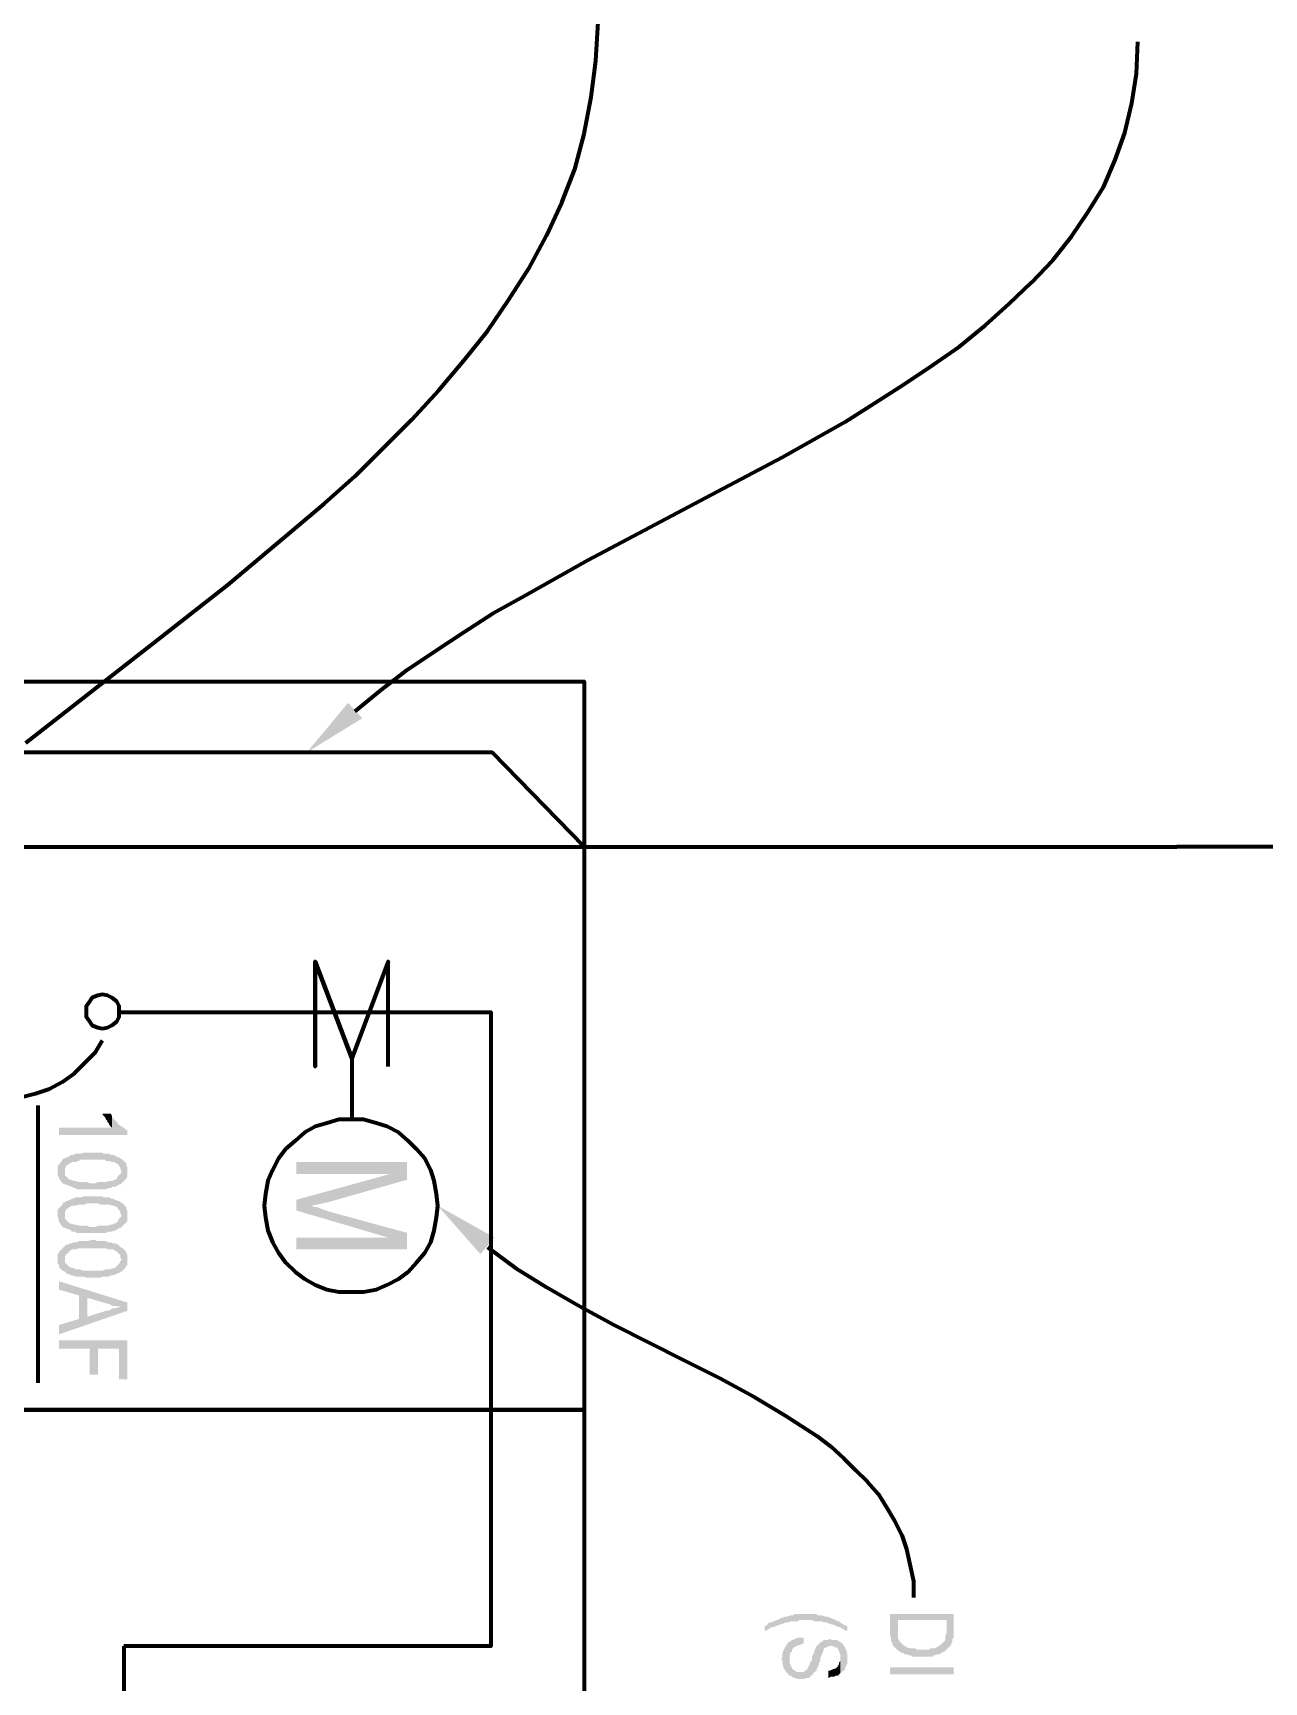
# Model space of a CAD drawing. Header units: inches. Extents: x -186 to 186, y -282 to 282.
# Drawn here: x -42.5 to -3.9, y -80.8 to -29 of the extents above; entities that cross this region are included whole.
import ezdxf

# ---------------------------------------------------------------- set-up
doc = ezdxf.new("R2010")
doc.units = ezdxf.units.IN
doc.header["$MEASUREMENT"] = 0
doc.layers.add('H', color=7, linetype='CONTINUOUS', lineweight=100)
doc.layers.add('P', color=250, linetype='CONTINUOUS', lineweight=100)

msp = doc.modelspace()

# ---------------------------------------------------------------- hatches: boundary and pattern name
at = {"layer": 'H', "linetype": 'Continuous'}
for points in [[(-32.148, -50.519), (-33.889, -51.593), (-32.593, -50.037)], [(-39.519, -63.593), (-39.519, -63.444), (-39.556, -63.444), (-39.593, -63.407), (-39.63, -63.37), (-39.704, -63.333), (-39.741, -63.296), (-39.815, -63.259), (-39.815, -63.222), (-39.852, -63.185), (-39.889, -63.148), (-39.963, -63.074), (-40, -63.037), (-40, -63.37), (-41.667, -63.37), (-41.667, -63.593)], [(-40, -63.037), (-40, -63), (-40.037, -62.926), (-40.296, -62.926), (-40.296, -62.963), (-40.259, -63), (-40.222, -63.037), (-40.185, -63.111), (-40.148, -63.148), (-40.148, -63.185), (-40.111, -63.222), (-40.074, -63.296), (-40.037, -63.333), (-40, -63.37)], [(-39.519, -64.741), (-39.519, -64.667), (-39.519, -64.593), (-39.556, -64.556), (-39.556, -64.481), (-39.593, -64.444), (-39.667, -64.37), (-39.741, -64.333), (-39.778, -64.296), (-39.815, -64.296), (-39.889, -64.259), (-39.926, -64.222), (-39.963, -64.222), (-40.037, -64.222), (-40.074, -64.185), (-40.148, -64.185), (-40.185, -64.185), (-40.259, -64.185), (-40.333, -64.148), (-40.481, -64.148), (-40.519, -64.148), (-40.667, -64.148), (-40.741, -64.148), (-40.889, -64.148), (-40.963, -64.185), (-41.037, -64.185), (-41.111, -64.185), (-41.148, -64.185), (-41.222, -64.222), (-41.259, -64.222), (-41.296, -64.222), (-41.333, -64.259), (-41.407, -64.296), (-41.444, -64.296), (-41.481, -64.333), (-41.519, -64.333), (-41.481, -64.741), (-41.481, -64.704), (-41.481, -64.63), (-41.444, -64.593), (-41.444, -64.556), (-41.37, -64.519), (-41.333, -64.481), (-41.296, -64.481), (-41.259, -64.444), (-41.185, -64.444), (-41.148, -64.444), (-41.037, -64.407), (-41, -64.37), (-40.852, -64.37), (-40.778, -64.37), (-40.444, -64.37), (-40.37, -64.37), (-40.222, -64.37), (-40.185, -64.407), (-40.111, -64.407), (-40.074, -64.407), (-40, -64.444), (-39.926, -64.444), (-39.889, -64.481), (-39.852, -64.481), (-39.815, -64.519), (-39.778, -64.556), (-39.741, -64.63), (-39.741, -64.667), (-39.704, -64.704), (-39.704, -65.111), (-39.667, -65.074), (-39.593, -65), (-39.556, -64.963), (-39.519, -64.889), (-39.519, -64.852), (-39.519, -64.778)], [(-39.704, -65.111), (-39.704, -64.704), (-39.704, -64.778), (-39.741, -64.815), (-39.778, -64.852), (-39.815, -64.889), (-39.852, -64.963), (-39.889, -65), (-39.926, -65), (-40, -65.037), (-40.074, -65.037), (-40.111, -65.037), (-40.185, -65.074), (-40.222, -65.074), (-40.296, -65.074), (-40.444, -65.074), (-40.519, -65.111), (-40.704, -65.111), (-40.778, -65.074), (-40.926, -65.074), (-41, -65.074), (-41.037, -65.074), (-41.148, -65.037), (-41.185, -65.037), (-41.296, -65), (-41.333, -65), (-41.37, -64.963), (-41.407, -64.926), (-41.444, -64.889), (-41.481, -64.852), (-41.481, -64.778), (-41.481, -64.741), (-41.519, -64.333), (-41.556, -64.37), (-41.63, -64.481), (-41.667, -64.519), (-41.704, -64.556), (-41.704, -64.667), (-41.704, -64.778), (-41.704, -64.815), (-41.704, -64.852), (-41.667, -64.926), (-41.667, -64.963), (-41.63, -65), (-41.556, -65.111), (-41.481, -65.148), (-41.444, -65.148), (-41.37, -65.185), (-41.333, -65.185), (-41.296, -65.222), (-41.259, -65.222), (-41.185, -65.259), (-41.148, -65.259), (-41.111, -65.296), (-41.037, -65.296), (-40.963, -65.296), (-40.889, -65.296), (-40.815, -65.296), (-40.37, -65.296), (-40.296, -65.296), (-40.222, -65.296), (-40.185, -65.296), (-40.111, -65.259), (-40.037, -65.259), (-40, -65.222), (-39.963, -65.222), (-39.889, -65.222), (-39.852, -65.185), (-39.815, -65.185), (-39.778, -65.148), (-39.741, -65.148)], [(-30.741, -65), (-30.741, -64.444), (-34.222, -64.444), (-34.222, -64.815), (-31.259, -64.815)], [(-30.741, -65), (-31.259, -64.815), (-34.222, -65.63), (-33.741, -65.815), (-33.222, -65.704)], [(-39.704, -66.481), (-39.704, -66.111), (-39.704, -66.148), (-39.741, -66.185), (-39.778, -66.222), (-39.815, -66.296), (-39.852, -66.333), (-39.889, -66.37), (-39.926, -66.37), (-40, -66.407), (-40.074, -66.407), (-40.111, -66.444), (-40.185, -66.444), (-40.222, -66.444), (-40.296, -66.444), (-40.444, -66.444), (-40.519, -66.481), (-40.704, -66.481), (-40.778, -66.444), (-40.926, -66.444), (-41, -66.444), (-41.037, -66.444), (-41.148, -66.407), (-41.185, -66.407), (-41.333, -66.37), (-41.37, -66.333), (-41.407, -66.296), (-41.444, -66.259), (-41.481, -66.222), (-41.481, -66.148), (-41.481, -66.111), (-41.519, -65.704), (-41.556, -65.778), (-41.63, -65.852), (-41.667, -65.889), (-41.704, -65.926), (-41.704, -66), (-41.704, -66.037), (-41.704, -66.148), (-41.667, -66.296), (-41.667, -66.333), (-41.63, -66.37), (-41.556, -66.481), (-41.481, -66.519), (-41.444, -66.519), (-41.37, -66.556), (-41.333, -66.556), (-41.296, -66.593), (-41.259, -66.63), (-41.185, -66.63), (-41.148, -66.63), (-41.111, -66.667), (-41.037, -66.667), (-40.963, -66.667), (-40.889, -66.667), (-40.815, -66.667), (-40.37, -66.667), (-40.296, -66.667), (-40.222, -66.667), (-40.185, -66.667), (-40.111, -66.63), (-40.037, -66.63), (-40, -66.63), (-39.963, -66.593), (-39.889, -66.593), (-39.852, -66.556), (-39.815, -66.556), (-39.778, -66.519), (-39.741, -66.519)], [(-39.519, -66.111), (-39.519, -66.037), (-39.519, -65.963), (-39.556, -65.926), (-39.556, -65.852), (-39.593, -65.815), (-39.667, -65.741), (-39.741, -65.704), (-39.778, -65.667), (-39.815, -65.667), (-39.889, -65.63), (-39.926, -65.63), (-39.963, -65.593), (-40.037, -65.593), (-40.074, -65.556), (-40.148, -65.556), (-40.185, -65.556), (-40.259, -65.556), (-40.333, -65.519), (-40.481, -65.519), (-40.519, -65.519), (-40.667, -65.519), (-40.741, -65.519), (-40.889, -65.519), (-40.963, -65.556), (-41.037, -65.556), (-41.111, -65.556), (-41.148, -65.556), (-41.222, -65.593), (-41.259, -65.593), (-41.296, -65.63), (-41.333, -65.63), (-41.407, -65.667), (-41.444, -65.667), (-41.481, -65.704), (-41.519, -65.704), (-41.481, -66.111), (-41.481, -66.074), (-41.481, -66), (-41.444, -65.963), (-41.444, -65.926), (-41.37, -65.889), (-41.333, -65.852), (-41.296, -65.852), (-41.259, -65.815), (-41.185, -65.815), (-41.148, -65.815), (-41.037, -65.778), (-41, -65.778), (-40.852, -65.778), (-40.778, -65.741), (-40.444, -65.741), (-40.37, -65.778), (-40.222, -65.778), (-40.185, -65.778), (-40.111, -65.778), (-40.074, -65.778), (-40, -65.815), (-39.926, -65.815), (-39.889, -65.852), (-39.852, -65.852), (-39.815, -65.889), (-39.778, -65.963), (-39.741, -66), (-39.741, -66.037), (-39.704, -66.111), (-39.704, -66.481), (-39.667, -66.444), (-39.593, -66.37), (-39.556, -66.333), (-39.519, -66.296), (-39.519, -66.222), (-39.519, -66.148)], [(-30.741, -67.185), (-30.741, -66.667), (-33.185, -66), (-33.296, -65.963), (-33.407, -65.926), (-33.481, -65.889), (-33.593, -65.852), (-33.667, -65.852), (-33.741, -65.815), (-34.222, -65.63), (-34.222, -65.963), (-31.333, -66.815)], [(-28.444, -67.333), (-29.778, -65.815), (-28, -66.815)], [(-39.704, -67.889), (-39.704, -67.481), (-39.704, -67.519), (-39.741, -67.556), (-39.778, -67.63), (-39.815, -67.667), (-39.852, -67.704), (-39.889, -67.741), (-39.926, -67.778), (-40, -67.778), (-40.074, -67.815), (-40.111, -67.815), (-40.185, -67.815), (-40.222, -67.815), (-40.296, -67.852), (-40.444, -67.852), (-40.519, -67.852), (-40.704, -67.852), (-40.778, -67.852), (-40.926, -67.852), (-41, -67.815), (-41.037, -67.815), (-41.148, -67.815), (-41.185, -67.778), (-41.333, -67.741), (-41.37, -67.704), (-41.481, -67.593), (-41.481, -67.556), (-41.481, -67.481), (-41.519, -67.111), (-41.556, -67.148), (-41.593, -67.185), (-41.63, -67.222), (-41.667, -67.296), (-41.704, -67.333), (-41.704, -67.37), (-41.704, -67.444), (-41.704, -67.519), (-41.704, -67.63), (-41.667, -67.667), (-41.667, -67.741), (-41.63, -67.778), (-41.556, -67.852), (-41.481, -67.889), (-41.444, -67.926), (-41.37, -67.963), (-41.333, -67.963), (-41.296, -68), (-41.259, -68), (-41.148, -68.037), (-41.111, -68.037), (-41.037, -68.037), (-40.963, -68.037), (-40.889, -68.037), (-40.815, -68.074), (-40.37, -68.074), (-40.296, -68.037), (-40.222, -68.037), (-40.185, -68.037), (-40.111, -68.037), (-40.037, -68), (-40, -68), (-39.963, -68), (-39.889, -67.963), (-39.852, -67.963), (-39.815, -67.926), (-39.778, -67.926), (-39.741, -67.889)], [(-39.519, -67.481), (-39.519, -67.407), (-39.519, -67.333), (-39.556, -67.296), (-39.556, -67.259), (-39.593, -67.222), (-39.667, -67.148), (-39.741, -67.111), (-39.778, -67.074), (-39.778, -67.037), (-39.815, -67.037), (-39.889, -67), (-39.926, -67), (-39.963, -67), (-40.037, -66.963), (-40.074, -66.963), (-40.148, -66.963), (-40.185, -66.926), (-40.259, -66.926), (-40.333, -66.926), (-40.481, -66.926), (-40.519, -66.889), (-40.667, -66.889), (-40.741, -66.926), (-40.889, -66.926), (-40.963, -66.926), (-41.037, -66.926), (-41.111, -66.963), (-41.148, -66.963), (-41.222, -66.963), (-41.259, -67), (-41.296, -67), (-41.333, -67), (-41.407, -67.037), (-41.444, -67.037), (-41.481, -67.074), (-41.519, -67.111), (-41.481, -67.481), (-41.481, -67.444), (-41.481, -67.407), (-41.444, -67.37), (-41.444, -67.333), (-41.37, -67.296), (-41.333, -67.222), (-41.296, -67.222), (-41.259, -67.185), (-41.185, -67.185), (-41.148, -67.185), (-41.037, -67.148), (-41, -67.148), (-40.852, -67.148), (-40.778, -67.148), (-40.444, -67.148), (-40.37, -67.148), (-40.222, -67.148), (-40.185, -67.148), (-40.111, -67.185), (-40.074, -67.185), (-40, -67.185), (-39.963, -67.185), (-39.926, -67.222), (-39.889, -67.222), (-39.852, -67.259), (-39.815, -67.296), (-39.778, -67.333), (-39.741, -67.37), (-39.741, -67.444), (-39.704, -67.481), (-39.704, -67.889), (-39.667, -67.852), (-39.593, -67.778), (-39.556, -67.704), (-39.519, -67.667), (-39.519, -67.63), (-39.519, -67.556)], [(-30.741, -67.185), (-31.333, -66.815), (-34.222, -66.815), (-34.222, -67.185)], [(-39.519, -69.111), (-39.519, -68.852), (-41.667, -68.185), (-41.667, -68.444), (-41.037, -68.63), (-41.037, -69.37), (-40.778, -68.704), (-40.148, -68.889), (-40.111, -68.889), (-40.037, -68.926), (-39.963, -68.963), (-39.926, -68.963), (-39.852, -68.963), (-39.815, -68.963), (-39.741, -69)], [(-39.519, -69.111), (-39.741, -69), (-39.778, -69), (-39.815, -69), (-39.889, -69.037), (-40, -69.037), (-40.037, -69.074), (-40.111, -69.111), (-40.185, -69.111), (-40.778, -69.296), (-40.778, -68.704), (-41.037, -69.37), (-41.667, -69.556), (-41.667, -69.852)], [(-39.519, -71.259), (-39.519, -70.037), (-41.667, -70.037), (-41.667, -70.296), (-40.704, -70.296), (-40.704, -71.111), (-40.444, -71.111), (-40.444, -70.296), (-39.778, -70.296), (-39.778, -71.259)], [(-16.926, -79.148), (-16.926, -79), (-16.963, -79), (-17.037, -78.963), (-17.148, -78.889), (-17.185, -78.852), (-17.222, -78.852), (-17.296, -78.815), (-17.37, -78.778), (-17.481, -78.741), (-17.556, -78.704), (-17.593, -78.704), (-17.63, -78.704), (-17.741, -78.667), (-17.815, -78.667), (-17.852, -78.667), (-17.889, -78.63), (-17.963, -78.63), (-18.074, -78.63), (-18.111, -78.63), (-18.296, -78.63), (-18.37, -78.63), (-18.481, -78.63), (-18.519, -78.63), (-18.593, -78.63), (-18.63, -78.667), (-18.704, -78.667), (-18.815, -78.704), (-18.852, -78.704), (-18.889, -78.704), (-18.963, -78.741), (-19, -78.741), (-19.111, -78.815), (-19.148, -78.815), (-19.222, -78.852), (-19.259, -78.852), (-19.296, -78.889), (-19.37, -78.889), (-19.407, -78.926), (-19.444, -78.963), (-19.481, -79), (-19.519, -79), (-19.519, -79.148), (-19.481, -79.148), (-19.296, -79.037), (-19.222, -79.037), (-19.185, -79), (-19.148, -79), (-19.074, -78.963), (-19.037, -78.963), (-18.963, -78.926), (-18.926, -78.926), (-18.852, -78.889), (-18.815, -78.889), (-18.778, -78.889), (-18.704, -78.852), (-18.667, -78.852), (-18.593, -78.852), (-18.556, -78.852), (-18.481, -78.852), (-18.444, -78.815), (-18.037, -78.815), (-17.963, -78.852), (-17.889, -78.852), (-17.852, -78.852), (-17.778, -78.852), (-17.741, -78.852), (-17.667, -78.889), (-17.63, -78.889), (-17.556, -78.889), (-17.519, -78.926), (-17.481, -78.926), (-17.407, -78.963), (-17.37, -78.963), (-17.333, -78.963), (-17.296, -79), (-17.259, -79), (-17.222, -79.037), (-17.148, -79.037), (-17.111, -79.074), (-17.037, -79.111), (-17, -79.148)], [(-13.593, -79.185), (-13.593, -78.63), (-15.593, -78.63), (-15.593, -79.296), (-15.556, -79.37), (-15.556, -79.481), (-15.519, -79.519), (-15.519, -79.556), (-15.481, -79.63), (-15.444, -79.667), (-15.407, -79.704), (-15.37, -79.741), (-15.333, -78.815), (-13.815, -78.815), (-13.815, -79.185), (-13.815, -79.741), (-13.741, -79.667), (-13.704, -79.63), (-13.667, -79.593), (-13.667, -79.556), (-13.63, -79.481), (-13.63, -79.407), (-13.593, -79.37), (-13.593, -79.296), (-13.593, -79.222)], [(-13.815, -79.741), (-13.815, -79.185), (-13.815, -79.222), (-13.852, -79.296), (-13.852, -79.37), (-13.852, -79.407), (-13.852, -79.444), (-13.889, -79.481), (-13.926, -79.519), (-13.963, -79.556), (-14, -79.593), (-14.111, -79.667), (-14.148, -79.667), (-14.185, -79.704), (-14.222, -79.704), (-14.259, -79.704), (-14.333, -79.704), (-14.37, -79.741), (-14.519, -79.741), (-14.556, -79.741), (-14.63, -79.741), (-14.704, -79.741), (-14.741, -79.741), (-14.815, -79.704), (-14.852, -79.704), (-14.926, -79.704), (-14.963, -79.704), (-15.074, -79.667), (-15.111, -79.63), (-15.185, -79.593), (-15.222, -79.556), (-15.259, -79.519), (-15.296, -79.481), (-15.296, -79.444), (-15.333, -79.407), (-15.333, -79.296), (-15.333, -78.815), (-15.37, -79.741), (-15.333, -79.778), (-15.259, -79.815), (-15.222, -79.852), (-15.148, -79.852), (-15.148, -79.889), (-15.074, -79.889), (-15.037, -79.889), (-15, -79.926), (-14.926, -79.926), (-14.889, -79.963), (-14.815, -79.963), (-14.778, -79.963), (-14.37, -79.963), (-14.333, -79.963), (-14.259, -79.963), (-14.222, -79.926), (-14.185, -79.926), (-14.111, -79.889), (-14.037, -79.889), (-13.926, -79.815), (-13.889, -79.815), (-13.852, -79.778)], [(-16.926, -80), (-16.926, -79.889), (-16.963, -79.741), (-17, -79.704), (-17, -79.667), (-17.037, -79.63), (-17.074, -79.556), (-17.111, -79.519), (-17.148, -79.519), (-17.185, -79.481), (-17.259, -79.444), (-17.296, -79.444), (-17.333, -79.444), (-17.407, -79.444), (-17.481, -79.407), (-17.556, -79.444), (-17.63, -79.444), (-17.667, -79.444), (-17.704, -79.481), (-17.778, -79.519), (-17.815, -79.556), (-17.852, -79.593), (-17.889, -79.63), (-17.926, -79.667), (-17.926, -79.704), (-17.963, -79.778), (-17.963, -79.815), (-18, -79.889), (-18.037, -79.963), (-18.037, -80), (-18.037, -80.074), (-18.074, -80.111), (-18.111, -80.185), (-18.111, -80.222), (-18.148, -80.259), (-18.148, -80.296), (-18.185, -80.333), (-18.185, -80.37), (-18.259, -80.407), (-18.296, -80.444), (-18.407, -80.444), (-18.481, -80.444), (-18.519, -80.444), (-18.556, -80.407), (-18.63, -80.37), (-18.667, -80.333), (-18.667, -80.296), (-18.704, -80.259), (-18.704, -80.222), (-18.741, -80.148), (-18.741, -80.111), (-18.741, -80.037), (-18.778, -79.519), (-18.815, -79.556), (-18.852, -79.63), (-18.889, -79.667), (-18.889, -79.704), (-18.926, -79.741), (-18.963, -79.889), (-18.963, -79.963), (-19, -80.037), (-18.963, -80.111), (-18.963, -80.148), (-18.926, -80.333), (-18.889, -80.37), (-18.852, -80.444), (-18.815, -80.481), (-18.778, -80.519), (-18.741, -80.556), (-18.704, -80.556), (-18.667, -80.593), (-18.593, -80.63), (-18.556, -80.63), (-18.481, -80.667), (-18.296, -80.667), (-18.222, -80.63), (-18.185, -80.63), (-18.148, -80.63), (-18.074, -80.593), (-18.074, -80.556), (-18, -80.519), (-18, -80.481), (-17.889, -80.407), (-17.889, -80.37), (-17.889, -80.333), (-17.852, -80.296), (-17.852, -80.259), (-17.815, -80.222), (-17.815, -80.148), (-17.778, -80.111), (-17.778, -80), (-17.741, -79.926), (-17.704, -79.852), (-17.704, -79.815), (-17.667, -79.778), (-17.667, -79.704), (-17.593, -79.667), (-17.556, -79.667), (-17.519, -79.63), (-17.407, -79.63), (-17.37, -79.63), (-17.333, -79.667), (-17.259, -79.667), (-17.222, -79.704), (-17.222, -79.741), (-17.185, -79.778), (-17.185, -79.815), (-17.148, -79.889), (-17.148, -79.926), (-17.148, -80), (-17.148, -80.481), (-17.111, -80.444), (-17.037, -80.407), (-17, -80.37), (-17, -80.333), (-16.963, -80.259), (-16.963, -80.222), (-16.926, -80.185), (-16.926, -80.111), (-16.926, -80.037)], [(-18.296, -79.556), (-18.296, -79.37), (-18.444, -79.37), (-18.481, -79.37), (-18.593, -79.407), (-18.63, -79.444), (-18.667, -79.444), (-18.704, -79.481), (-18.778, -79.519), (-18.741, -80.037), (-18.741, -80), (-18.741, -79.963), (-18.704, -79.815), (-18.667, -79.815), (-18.667, -79.741), (-18.63, -79.704), (-18.593, -79.667), (-18.519, -79.63), (-18.444, -79.593), (-18.407, -79.593), (-18.333, -79.556)], [(-17.148, -80.481), (-17.148, -80), (-17.148, -80.037), (-17.148, -80.111), (-17.185, -80.148), (-17.185, -80.185), (-17.222, -80.259), (-17.259, -80.296), (-17.296, -80.333), (-17.407, -80.37), (-17.481, -80.407), (-17.519, -80.407), (-17.519, -80.63), (-17.444, -80.593), (-17.407, -80.593), (-17.333, -80.593), (-17.296, -80.556), (-17.222, -80.556), (-17.185, -80.519)], [(-15.593, -80.519), (-13.593, -80.519), (-13.593, -80.296), (-15.593, -80.296)]]:
    msp.add_hatch(color=0, dxfattribs=at).paths.add_polyline_path(points)

# ---------------------------------------------------------------- linework, layer by layer
at = {"layer": 'P', "color": 0, "linetype": 'Continuous'}
for points in [[(-42.704, -51.296), (-38.444, -47.963), (-36.37, -46.333), (-34.333, -44.63), (-33.333, -43.778), (-32.37, -42.926), (-31.481, -42.037), (-30.593, -41.148), (-29.741, -40.222), (-28.963, -39.296), (-28.222, -38.37), (-27.556, -37.407), (-26.926, -36.407), (-26.37, -35.37), (-25.889, -34.333), (-25.481, -33.296), (-25.185, -32.185), (-24.963, -31.037), (-24.815, -29.889), (-24.741, -28.667)], [(-32.37, -50.296), (-31.556, -49.63), (-30.741, -49), (-29.852, -48.407), (-28.963, -47.815), (-28.037, -47.222), (-27.037, -46.667), (-25.074, -45.556), (-21, -43.407), (-18.963, -42.333), (-17, -41.222), (-16.074, -40.63), (-15.148, -40.037), (-14.259, -39.444), (-13.407, -38.852), (-12.593, -38.185), (-11.852, -37.519), (-11.148, -36.852), (-10.481, -36.148), (-9.889, -35.407), (-9.37, -34.63), (-8.889, -33.852), (-8.519, -33), (-8.222, -32.148), (-8, -31.222), (-7.852, -30.296), (-7.815, -29.296)], [(-61, -49.37), (-25.185, -49.37), (-25.185, -72.222), (-61, -72.222), (-61, -49.37)], [(-25.185, -54.556), (-28.074, -51.593), (-55.519, -51.593), (-55.519, -58.852)], [(-51.556, -59.741), (-51.556, -54.556), (-6.593, -54.556)], [(5, -54.556), (-6.593, -54.556)], [(-31.333, -61.444), (-31.333, -58.148), (-32.481, -61.185), (-33.63, -58.148), (-33.63, -61.444), (-33.63, -58.148), (-32.481, -61.185), (-32.481, -63.111)], [(-40.296, -60.259), (-40.148, -60.222), (-40, -60.148), (-39.852, -60.037), (-39.778, -59.889), (-39.778, -59.741), (-39.778, -59.556), (-39.852, -59.407), (-40, -59.296), (-40.148, -59.222), (-40.296, -59.185), (-40.444, -59.222), (-40.63, -59.296), (-40.704, -59.407), (-40.815, -59.556), (-40.815, -59.741), (-40.815, -59.889), (-40.704, -60.037), (-40.63, -60.148), (-40.444, -60.222), (-40.296, -60.259)], [(-39.778, -59.741), (-28.111, -59.741), (-28.111, -79.63), (-39.63, -79.63)], [(-46.778, -60.63), (-46.519, -61), (-46.222, -61.333), (-45.889, -61.667), (-45.519, -61.926), (-45.111, -62.148), (-44.667, -62.296), (-44.222, -62.407), (-43.778, -62.481), (-43.296, -62.481), (-42.852, -62.407), (-42.407, -62.296), (-41.963, -62.148), (-41.556, -61.926), (-41.185, -61.667), (-40.852, -61.333), (-40.519, -61), (-40.296, -60.63)], [(-42.333, -62.667), (-42.333, -71.37)], [(-32.481, -68.519), (-32.111, -68.519), (-31.704, -68.444), (-31.37, -68.296), (-31, -68.111), (-30.704, -67.889), (-30.444, -67.593), (-30.185, -67.296), (-30, -66.963), (-29.889, -66.593), (-29.815, -66.185), (-29.778, -65.815), (-29.815, -65.444), (-29.889, -65.037), (-30, -64.704), (-30.185, -64.333), (-30.444, -64.037), (-30.704, -63.778), (-31, -63.519), (-31.37, -63.333), (-31.704, -63.222), (-32.111, -63.111), (-32.481, -63.111), (-32.889, -63.111), (-33.259, -63.222), (-33.63, -63.333), (-33.963, -63.519), (-34.259, -63.778), (-34.556, -64.037), (-34.778, -64.333), (-34.963, -64.704), (-35.111, -65.037), (-35.185, -65.444), (-35.222, -65.815), (-35.185, -66.185), (-35.111, -66.593), (-34.963, -66.963), (-34.778, -67.296), (-34.556, -67.593), (-34.259, -67.889), (-33.963, -68.111), (-33.63, -68.296), (-33.259, -68.444), (-32.889, -68.519), (-32.481, -68.519)], [(-28.222, -67.111), (-27.333, -67.778), (-26.37, -68.37), (-25.333, -68.963), (-24.259, -69.556), (-22.037, -70.667), (-20.926, -71.222), (-19.852, -71.815), (-18.852, -72.407), (-17.889, -73.037), (-17.444, -73.37), (-17.037, -73.741), (-16.667, -74.111), (-16.296, -74.481), (-15.963, -74.852), (-15.704, -75.259), (-15.444, -75.704), (-15.222, -76.148), (-15.074, -76.593), (-14.963, -77.074), (-14.852, -77.593), (-14.852, -78.111)], [(-61, -72.222), (-25.185, -72.222), (-25.185, -234.963), (-61, -234.963), (-61, -72.222)], [(-39.63, -79.63), (-39.852, -222.444)]]:
    msp.add_lwpolyline(points, dxfattribs=at)

doc.saveas('drawing.dxf')
